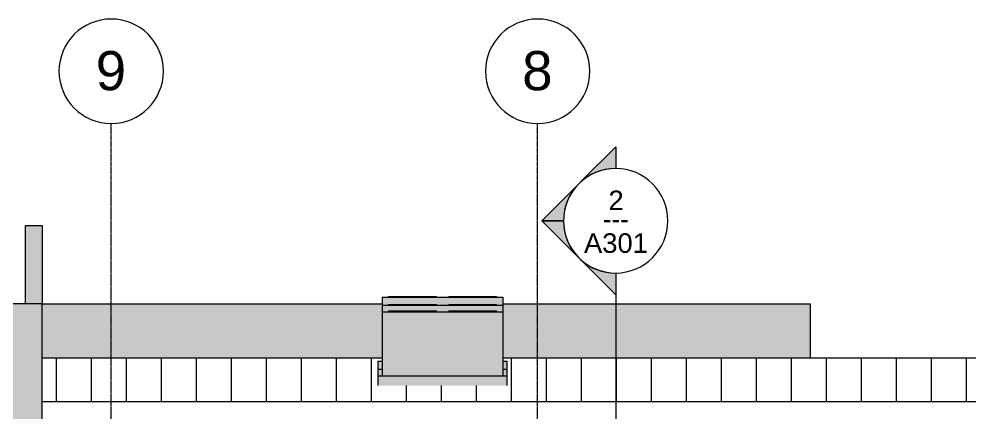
# Model space of a CAD drawing. Header units: inches. Extents: x -4221 to 4014, y -195 to 396.
# Drawn here: x 1344.1 to 1781.2, y 213.8 to 394.8 of the extents above; entities that cross this region are included whole.
import ezdxf

# ---------------------------------------------------------------- set-up
doc = ezdxf.new("R2010")
doc.units = ezdxf.units.IN
doc.header["$MEASUREMENT"] = 0
doc.linetypes.add('Aligning Line 1_8_', pattern=[0.25, 0.125, -0.125])
doc.linetypes.add('Grid Line 1_2_', pattern=[0.875, 0.5, -0.125, 0.125, -0.125])
for name, color, linetype, lineweight in [('A-ROOF', 132, 'Continuous', 13), ('A-ROOF-PATT', 132, 'Continuous', 9), ('A-WALL', 113, 'Continuous', 13), ('G-ANNO-SYMB', 111, 'Aligning Line 1_8_', 9), ('M-EQPM', 50, 'Continuous', 9), ('S-GRID', 1, 'Continuous', 9), ('S-GRID-IDEN', 1, 'Continuous', 9)]:
    doc.layers.add(name, color=color, linetype=linetype, lineweight=lineweight)
doc.styles.add('Arial', font='arial.ttf', dxfattribs={"height": 18})
doc.styles.add('Arial_1', font='arial.ttf', dxfattribs={"height": 9})
doc.styles.add('Century Gothic_1', font='ufonts.com_century-gothic.ttf', dxfattribs={"height": 9})

# ---------------------------------------------------------------- blocks, each defined once
blk = doc.blocks.new('Walls 1 - Walls 1-1277454-BUILDING ELEVATION - NORTH')
at = {"layer": 'A-ROOF', "lineweight": 9}
blk.add_hatch(color=161, dxfattribs=at).paths.add_polyline_path([(1448.49, -48), (1585.45, -48), (1585.45, 264), (1448.49, 264), (1448.49, -12.14)], flags=0)
h = blk.add_hatch(color=254, dxfattribs=at)
h.paths.add_polyline_path([(1824.76, 239.21), (1938.58, 239.21), (1938.58, 264), (1797.2, 264), (1797.2, 239.21)], flags=0)
h.paths.add_polyline_path([(1585.45, 239.21), (1741.78, 239.21), (1741.78, 264), (1585.45, 264)], flags=0)
for p, q in [((1585.45, 264), (1448.49, 264)), ((1585.45, -48), (1585.45, 264)), ((1585.45, 264), (1741.78, 264)), ((1797.2, 264), (1938.58, 264)), ((1938.58, 239.21), (1938.58, 264))]:
    blk.add_line(p, q, dxfattribs=at)
blk = doc.blocks.new('Condensing Unit - Air Cooled - DX - 6-10 Tons - 6 Tons-1352867-BUILDING ELEVATION - NORTH')
at = {"layer": 'M-EQPM'}
for points in [[(1766.64, 260.37), (1772.35, 260.37), (1772.35, 260.73), (1794.35, 260.73), (1794.35, 260.37), (1797.2, 260.37), (1797.2, 263.33), (1741.78, 263.33), (1741.78, 260.37), (1744.64, 260.37), (1744.64, 260.73), (1766.64, 260.73)], [(1761.14, 263.33), (1766.64, 263.33), (1766.64, 263.69), (1744.64, 263.69), (1744.64, 263.33), (1759.04, 263.33)], [(1793.4, 263.33), (1794.35, 263.33), (1794.35, 263.69), (1772.35, 263.69), (1772.35, 263.33), (1792.25, 263.33)]]:
    blk.add_hatch(color=256, dxfattribs=at).paths.add_polyline_path(points, flags=0)
h = blk.add_hatch(color=256, dxfattribs=at)
h.paths.add_polyline_path([(1739.78, 230.96), (1741.78, 230.96), (1741.78, 233.92), (1739.78, 233.92)], flags=0)
h.paths.add_polyline_path([(1799.2, 230.96), (1799.2, 233.92), (1797.2, 233.92), (1797.2, 230.96)], flags=0)
for p, q in [((1741.78, 263.33), (1797.2, 263.33)), ((1741.78, 263.33), (1741.78, 260.37)), ((1744.64, 263.69), (1744.64, 263.33)), ((1744.64, 263.69), (1766.64, 263.69)), ((1766.64, 263.33), (1766.64, 263.69)), ((1772.35, 263.69), (1772.35, 263.33)), ((1772.35, 263.69), (1794.35, 263.69)), ((1794.35, 263.33), (1794.35, 263.69)), ((1797.2, 263.33), (1797.2, 260.37)), ((1739.78, 233.92), (1741.78, 233.92)), ((1739.78, 233.92), (1739.78, 230.96)), ((1797.2, 233.92), (1799.2, 233.92)), ((1799.2, 230.96), (1799.2, 233.92))]:
    blk.add_line(p, q, dxfattribs=at)
blk = doc.blocks.new('Condensing Unit - Air Cooled - DX - 6-10 Tons - 6 Tons-V33-BUILDING ELEVATION - NORTH')
at = {"layer": 'M-EQPM'}
for points in [[(1741.78, 230.96), (1797.2, 230.96), (1797.2, 260.37), (1741.78, 260.37), (1741.78, 237.81)], [(1763, 260.37), (1766.64, 260.37), (1766.64, 260.73), (1744.64, 260.73), (1744.64, 260.37), (1762.05, 260.37)], [(1794.11, 260.37), (1794.35, 260.37), (1794.35, 260.73), (1772.35, 260.73), (1772.35, 260.37), (1793.41, 260.37)], [(1762.05, 226.41), (1799.2, 226.41), (1799.2, 230.96), (1739.78, 230.96), (1739.78, 226.41), (1741.78, 226.41)]]:
    blk.add_hatch(color=256, dxfattribs=at).paths.add_polyline_path(points, flags=0)
for p, q in [((1741.78, 260.37), (1797.2, 260.37)), ((1741.78, 260.37), (1741.78, 230.96)), ((1744.64, 260.73), (1744.64, 260.37)), ((1744.64, 260.73), (1766.64, 260.73)), ((1766.64, 260.37), (1766.64, 260.73)), ((1772.35, 260.73), (1772.35, 260.37)), ((1772.35, 260.73), (1794.35, 260.73)), ((1794.35, 260.37), (1794.35, 260.73)), ((1797.2, 260.37), (1797.2, 230.96)), ((1739.78, 230.96), (1799.2, 230.96)), ((1739.78, 230.96), (1739.78, 226.41)), ((1799.2, 226.41), (1799.2, 230.96))]:
    blk.add_line(p, q, dxfattribs=at)
blk = doc.blocks.new('Condensing Unit - Air Cooled - DX - 6-10 Tons - 6 Tons-V34-BUILDING ELEVATION - NORTH')
at = {"layer": 'M-EQPM'}
for points in [[(1744.64, 263.33), (1744.64, 263.69), (1766.64, 263.69), (1766.64, 263.33), (1772.35, 263.33), (1772.35, 263.69), (1794.35, 263.69), (1794.35, 263.33), (1797.2, 263.33), (1797.2, 267.04), (1741.78, 267.04), (1741.78, 263.33)], [(1761.14, 267.04), (1766.64, 267.04), (1766.64, 267.4), (1744.64, 267.4), (1744.64, 267.04), (1759.04, 267.04)], [(1793.4, 267.04), (1794.35, 267.04), (1794.35, 267.4), (1772.35, 267.4), (1772.35, 267.04), (1792.25, 267.04)]]:
    blk.add_hatch(color=256, dxfattribs=at).paths.add_polyline_path(points, flags=0)
h = blk.add_hatch(color=256, dxfattribs=at)
h.paths.add_polyline_path([(1739.78, 233.92), (1741.78, 233.92), (1741.78, 237.63), (1739.78, 237.63)], flags=0)
h.paths.add_polyline_path([(1799.2, 233.92), (1799.2, 237.63), (1797.2, 237.63), (1797.2, 233.92)], flags=0)
for p, q in [((1741.78, 267.04), (1797.2, 267.04)), ((1741.78, 267.04), (1741.78, 263.33)), ((1744.64, 267.4), (1744.64, 267.04)), ((1744.64, 267.4), (1766.64, 267.4)), ((1766.64, 267.04), (1766.64, 267.4)), ((1772.35, 267.4), (1772.35, 267.04)), ((1772.35, 267.4), (1794.35, 267.4)), ((1794.35, 267.04), (1794.35, 267.4)), ((1797.2, 267.04), (1797.2, 263.33)), ((1739.78, 237.63), (1741.78, 237.63)), ((1739.78, 237.63), (1739.78, 233.92)), ((1797.2, 237.63), (1799.2, 237.63)), ((1799.2, 233.92), (1799.2, 237.63))]:
    blk.add_line(p, q, dxfattribs=at)
blk = doc.blocks.new('Grid - Grid Head - Circle-50561-BUILDING ELEVATION - NORTH')
at = {"layer": 'S-GRID-IDEN'}
for start, end in [(0, 180), (180, 360)]:
    blk.add_arc((2877.2, 324), 24, start, end, dxfattribs=at)
blk = doc.blocks.new('Section - Section Head - Filled-22785-BUILDING ELEVATION - NORTH')
at = {"layer": 'G-ANNO-SYMB', "linetype": 'Continuous'}
h = blk.add_hatch(color=256, dxfattribs=at)
edge = h.paths.add_edge_path(flags=0)
edge.add_arc((2548.89, 276.13), 24.03, 90, 132.0784, ccw=False)
edge.add_line((2548.89, 300.16), (2548.89, 310.07))
edge.add_line((2548.89, 310.07), (2532.79, 293.97))
h = blk.add_hatch(color=256, dxfattribs=at)
edge = h.paths.add_edge_path(flags=0)
edge.add_line((2531.92, 293.1), (2514.95, 276.13))
edge.add_line((2514.95, 276.13), (2524.89, 276.13))
edge.add_arc((2548.89, 276.13), 24, 135, 180, ccw=False)
h = blk.add_hatch(color=256, dxfattribs=at)
edge = h.paths.add_edge_path(flags=0)
edge.add_arc((2548.89, 276.13), 24, 180, 225, ccw=False)
edge.add_line((2524.89, 276.13), (2514.95, 276.13))
edge.add_line((2514.95, 276.13), (2531.92, 259.16))
h = blk.add_hatch(color=256, dxfattribs=at)
edge = h.paths.add_edge_path(flags=0)
edge.add_line((2532.79, 258.3), (2548.89, 242.19))
edge.add_line((2548.89, 242.19), (2548.89, 252.1))
edge.add_arc((2548.89, 276.13), 24.03, 227.9216, 270, ccw=False)
for p, q in [((2532.79, 293.97), (2548.89, 310.07)), ((2548.89, 310.07), (2548.89, 300.16)), ((2514.95, 276.13), (2531.92, 293.1)), ((2524.89, 276.13), (2514.95, 276.13)), ((2531.92, 259.16), (2514.95, 276.13)), ((2514.95, 276.13), (2524.89, 276.13)), ((2548.89, 242.19), (2532.79, 258.3)), ((2548.89, 252.1), (2548.89, 242.19))]:
    blk.add_line(p, q, dxfattribs=at)
for centre, radius, start, end in [((2548.89, 276.16), 24, 90, 270), ((2548.89, 276.13), 24.03, 90, 132.0784), ((2548.89, 276.16), 24, 270, 90), ((2548.89, 276.13), 24, 135, 180), ((2548.89, 276.13), 24, 180, 225), ((2548.89, 276.13), 24.03, 227.9216, 270)]:
    blk.add_arc(centre, radius, start, end, dxfattribs=at)

msp = doc.modelspace()

# ---------------------------------------------------------------- hatches: boundary and pattern name
at = {"layer": 'A-ROOF-PATT'}
h = msp.add_hatch(dxfattribs=at)
h.set_pattern_fill('FP_24', color=9, style=0, pattern_type=2)
h.set_pattern_definition([(90, (-230.761, 464.157), (-16.082, 1e-15), [])])
h.paths.add_polyline_path([(1354.69206, 219.1378), (2874.69206, 219.1378), (2874.69206, 225.6378), (3336.87956, 225.6378), (3336.87956, 233.90363), (3127.87956, 233.90363), (3127.87956, 239.21072), (1566.44206, 239.21072), (1566.44206, 237.63489), (1568.44206, 237.63489), (1568.44206, 226.41246), (1509.02019, 226.41246), (1509.02019, 237.63489), (1511.02019, 237.63489), (1511.02019, 239.21072), (1354.69206, 239.21072)], flags=0)
at = {"layer": 'A-WALL'}
msp.add_hatch(color=255, dxfattribs=at).paths.add_polyline_path([(1354.69206, 264), (1354.69206, 300), (1347.06706, 300), (1347.06706, 264)], flags=0)

# ---------------------------------------------------------------- linework, layer by layer
at = {"layer": 'A-ROOF', "lineweight": 9}
for p, q in [((1354.69206, 239.21072), (1511.02019, 239.21072)), ((1566.44206, 239.21072), (3127.87956, 239.21072)), ((1354.69206, 219.1378), (2874.69206, 219.1378))]:
    msp.add_line(p, q, dxfattribs=at)
at = {"layer": 'A-WALL', "lineweight": 9}
for p, q in [((1347.06706, 264), (1347.06706, 300)), ((1347.06706, 300), (1354.69206, 300)), ((1354.69206, 300), (1354.69206, 264))]:
    msp.add_line(p, q, dxfattribs=at)
at = {"layer": 'G-ANNO-SYMB', "linetype": 'Continuous'}
msp.add_line((1618.31845, 278.10788), (1618.31845, -96), dxfattribs=at)
at = {"layer": 'S-GRID', "linetype": 'Grid Line 1_2_'}
for p, q in [((1386.44206, -75.40835), (1386.44206, 346.81628)), ((1582.44206, -75.40835), (1582.44206, 346.81628))]:
    msp.add_line(p, q, dxfattribs=at)

# ---------------------------------------------------------------- block references
at = {"layer": 'A-ROOF', "lineweight": 9}
msp.add_blockref('Walls 1 - Walls 1-1277454-BUILDING ELEVATION - NORTH', (-230.76119, 0), dxfattribs=at)
at = {"layer": 'G-ANNO-SYMB', "linetype": 'Continuous'}
msp.add_blockref('Section - Section Head - Filled-22785-BUILDING ELEVATION - NORTH', (-930.57328, 25.97487), dxfattribs=at)
at = {"layer": 'M-EQPM'}
for name in ['Condensing Unit - Air Cooled - DX - 6-10 Tons - 6 Tons-V34-BUILDING ELEVATION - NORTH', 'Condensing Unit - Air Cooled - DX - 6-10 Tons - 6 Tons-1352867-BUILDING ELEVATION - NORTH', 'Condensing Unit - Air Cooled - DX - 6-10 Tons - 6 Tons-V33-BUILDING ELEVATION - NORTH']:
    msp.add_blockref(name, (-230.76119, 0), dxfattribs=at)
at = {"layer": 'S-GRID-IDEN'}
for p in [(-1490.76119, 46.81628), (-1294.76119, 46.81628)]:
    msp.add_blockref('Grid - Grid Head - Circle-50561-BUILDING ELEVATION - NORTH', p, dxfattribs=at)

# ---------------------------------------------------------------- texts
at = {"layer": 'G-ANNO-SYMB', "linetype": 'Continuous', "char_height": 9, "attachment_point": 1}
for s, insert, width, style in [('2', (1614.99747, 316.01652), 8.484, 'Arial_1'), ('---', (1612.34616, 307.50983), 15.453, 'Century Gothic_1'), ('A301', (1603.75338, 296.38028), 35.754, 'Arial_1')]:
    msp.add_mtext(s, dxfattribs=dict(at, insert=insert, width=width, style=style))
at = {"layer": 'S-GRID-IDEN', "char_height": 18, "width": 16.968, "attachment_point": 1, "style": 'Arial'}
for s, insert in [('9', (1379.31304, 380.10422)), ('8', (1575.31304, 380.10422))]:
    msp.add_mtext(s, dxfattribs=dict(at, insert=insert))

doc.saveas('drawing.dxf')
